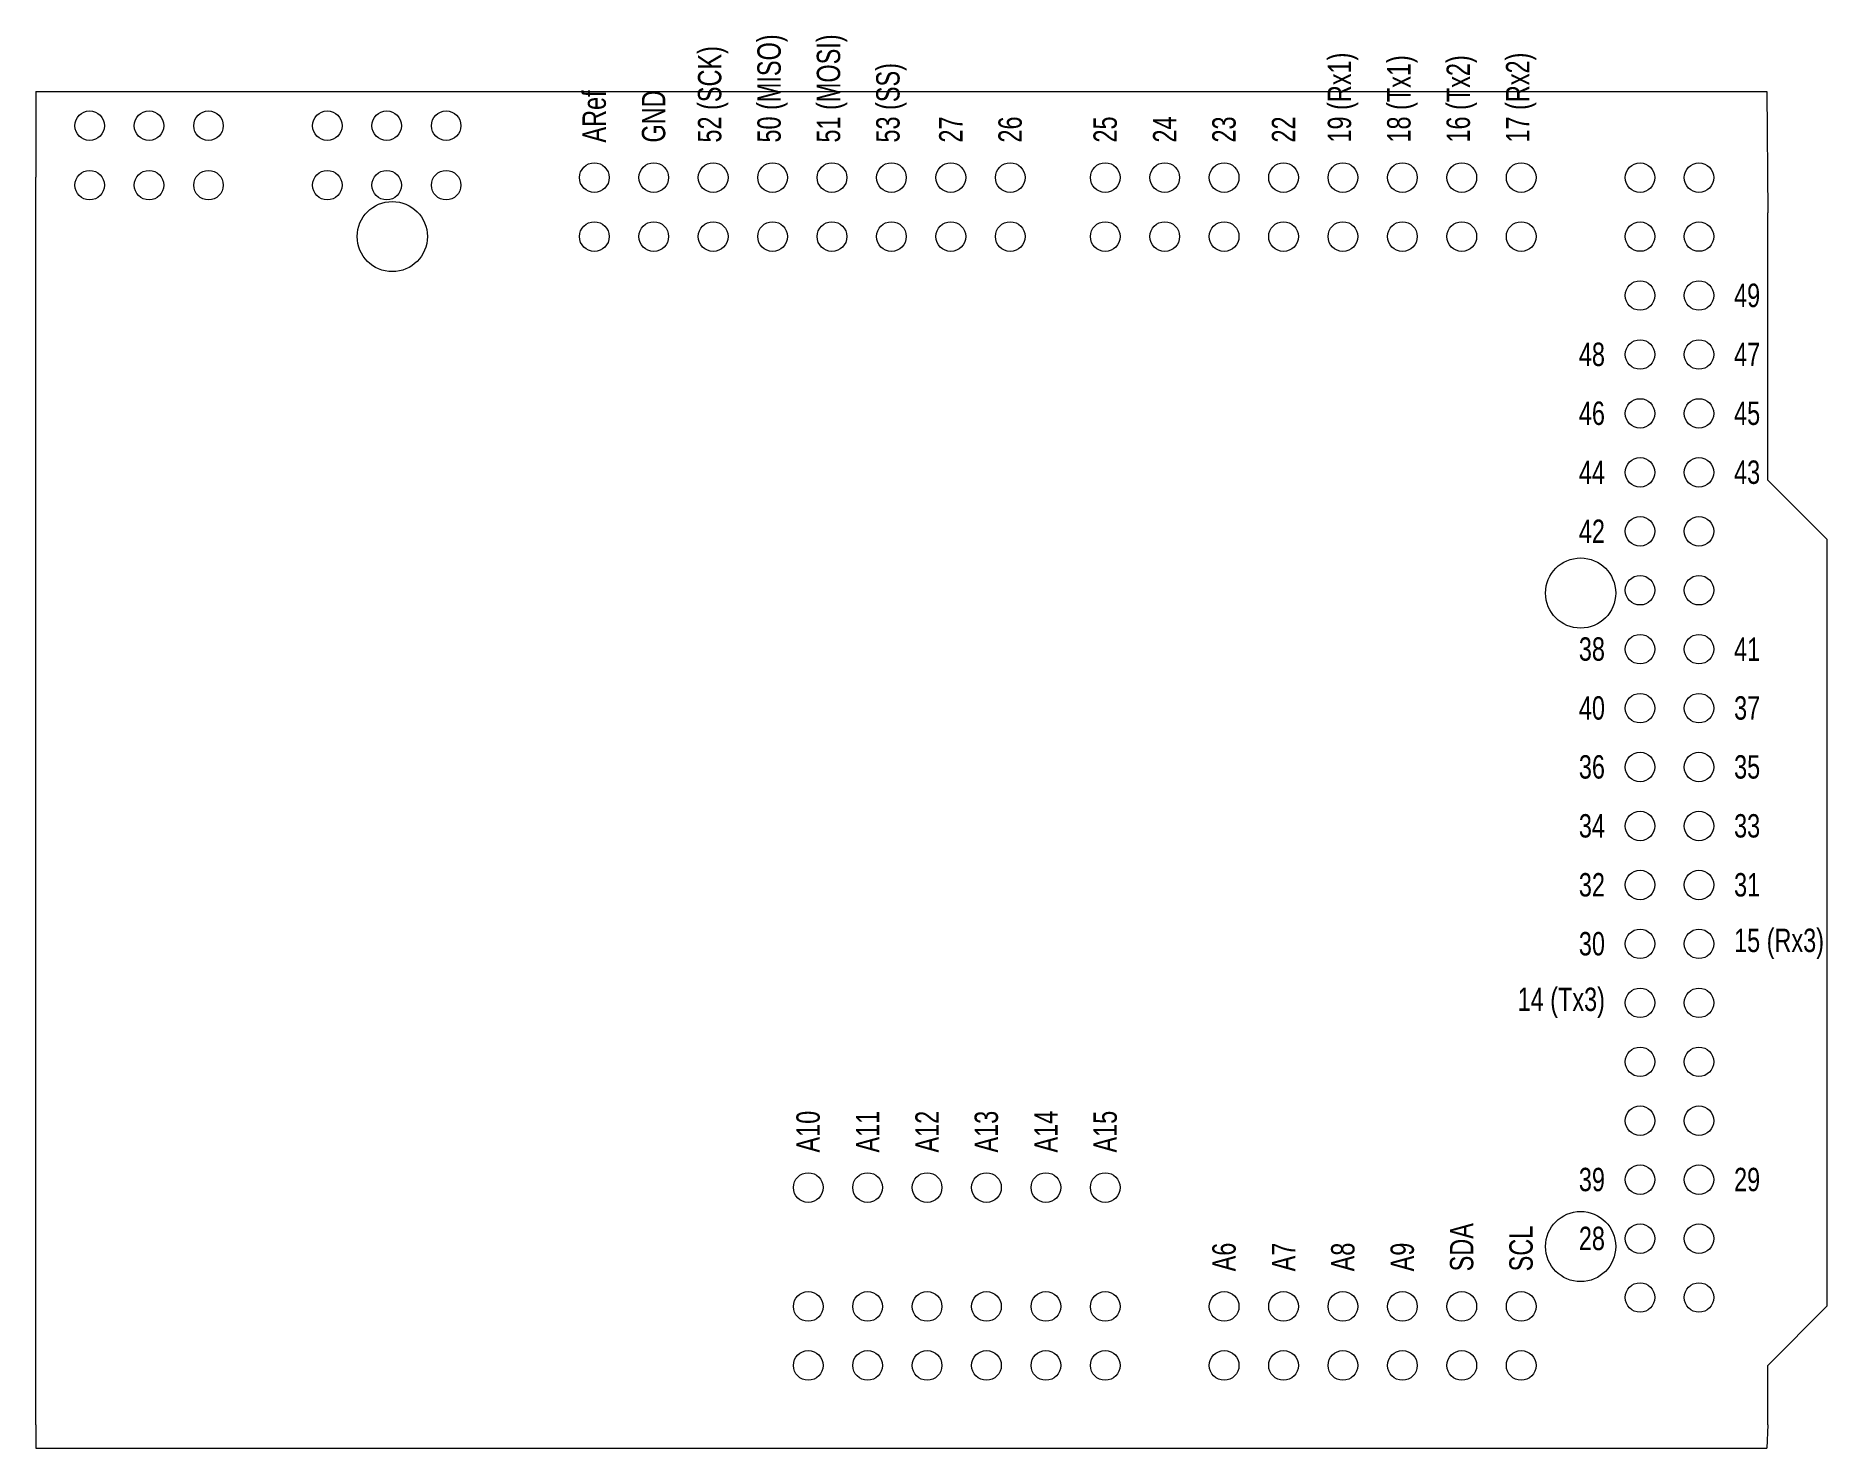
# Model space of a CAD drawing. Header units: millimetres. Extents: x 0 to 76.6, y 0 to 60.4.
import ezdxf

# ---------------------------------------------------------------- set-up
doc = ezdxf.new("R2010")
doc.units = ezdxf.units.MM
for name, color, linetype, lineweight in [('ITEADMega_Board', 2, 'CONTINUOUS', 0), ('ITEADMega_MountingHoles', 1, 'CONTINUOUS', 0), ('ITEADMega_Pins', 4, 'CONTINUOUS', 0)]:
    doc.layers.add(name, color=color, linetype=linetype, lineweight=lineweight)
doc.styles.get("Standard").update_dxf_attribs({"font": 'txt', "width": 0.75})

msp = doc.modelspace()

# ---------------------------------------------------------------- linework, layer by layer
at = {"layer": 'ITEADMega_Board'}
for p, q in [((0, 58), (74, 58)), ((0, 58), (0, 54.34)), ((74, 58), (74.04, 52.816)), ((0, 1), (0, 54.34)), ((74.04, 41.386), (74.04, 52.816)), ((74.04, 41.386), (76.58, 38.846)), ((76.58, 6.08), (76.58, 38.846)), ((74.04, 3.54), (76.58, 6.08)), ((74.04, 1), (74.04, 3.54)), ((0, 1), (0, 0)), ((74.04, 1), (74, 0)), ((0, 0), (74, 0))]:
    msp.add_line(p, q, dxfattribs=at)
at = {"layer": 'ITEADMega_MountingHoles'}
for centre in [(15.24, 51.8), (66.04, 36.56), (66.04, 8.62)]:
    msp.add_circle(centre, 1.5, dxfattribs=at)
at = {"layer": 'ITEADMega_Pins'}
for centre, radius in [((2.3, 56.54), 0.63), ((4.84, 56.54), 0.63), ((7.38, 56.54), 0.63), ((12.46, 56.54), 0.63), ((15, 56.54), 0.63), ((17.54, 56.54), 0.63), ((2.3, 54), 0.63), ((4.84, 54), 0.63), ((7.38, 54), 0.63), ((12.46, 54), 0.63), ((15, 54), 0.63), ((17.54, 54), 0.63), ((23.876, 54.32), 0.635), ((26.416, 54.32), 0.635), ((28.956, 54.32), 0.635), ((31.496, 54.32), 0.635), ((34.036, 54.32), 0.635), ((36.576, 54.32), 0.635), ((39.116, 54.32), 0.635), ((41.656, 54.32), 0.635), ((45.72, 54.32), 0.635), ((48.26, 54.32), 0.635), ((50.8, 54.32), 0.635), ((53.34, 54.32), 0.635), ((55.88, 54.32), 0.635), ((58.42, 54.32), 0.635), ((60.96, 54.32), 0.635), ((63.5, 54.32), 0.635), ((68.58, 54.32), 0.63), ((71.1, 54.32), 0.63), ((23.876, 51.8), 0.635), ((26.416, 51.8), 0.635), ((28.956, 51.8), 0.635), ((31.496, 51.8), 0.635), ((34.036, 51.8), 0.635), ((36.576, 51.8), 0.635), ((39.116, 51.8), 0.635), ((41.656, 51.8), 0.635), ((45.72, 51.8), 0.635), ((48.26, 51.8), 0.635), ((50.8, 51.8), 0.635), ((53.34, 51.8), 0.635), ((55.88, 51.8), 0.635), ((58.42, 51.8), 0.635), ((60.96, 51.8), 0.635), ((63.5, 51.8), 0.635), ((68.58, 51.8), 0.63), ((71.1, 51.8), 0.63), ((68.58, 49.28), 0.63), ((71.1, 49.28), 0.63), ((68.58, 46.76), 0.63), ((71.1, 46.76), 0.63), ((68.58, 44.24), 0.63), ((71.1, 44.24), 0.63), ((68.58, 41.72), 0.63), ((71.1, 41.72), 0.63), ((68.58, 39.2), 0.63), ((71.1, 39.2), 0.63), ((68.58, 36.68), 0.63), ((71.1, 36.68), 0.63), ((68.58, 34.16), 0.63), ((71.1, 34.16), 0.63), ((68.58, 31.64), 0.63), ((71.1, 31.64), 0.63), ((68.58, 29.12), 0.63), ((71.1, 29.12), 0.63), ((68.58, 26.6), 0.63), ((71.1, 26.6), 0.63), ((68.58, 24.08), 0.63), ((71.1, 24.08), 0.63), ((68.58, 21.56), 0.63), ((71.1, 21.56), 0.63), ((68.58, 19.04), 0.63), ((71.1, 19.04), 0.63), ((68.58, 16.52), 0.63), ((71.1, 16.52), 0.63), ((68.58, 14), 0.63), ((71.1, 14), 0.63), ((33.02, 11.14), 0.635), ((35.56, 11.14), 0.635), ((38.1, 11.14), 0.635), ((40.64, 11.14), 0.635), ((43.18, 11.14), 0.635), ((45.72, 11.14), 0.635), ((68.58, 11.48), 0.63), ((71.1, 11.48), 0.63), ((68.58, 8.96), 0.63), ((71.1, 8.96), 0.63), ((68.58, 6.44), 0.63), ((71.1, 6.44), 0.63), ((33.02, 6.06), 0.635), ((35.56, 6.06), 0.635), ((38.1, 6.06), 0.635), ((40.64, 6.06), 0.635), ((43.18, 6.06), 0.635), ((45.72, 6.06), 0.635), ((50.8, 6.06), 0.635), ((53.34, 6.06), 0.635), ((55.88, 6.06), 0.635), ((58.42, 6.06), 0.635), ((60.96, 6.06), 0.635), ((63.5, 6.06), 0.635), ((33.02, 3.54), 0.635), ((35.56, 3.54), 0.635), ((38.1, 3.54), 0.635), ((40.64, 3.54), 0.635), ((43.18, 3.54), 0.635), ((45.72, 3.54), 0.635), ((50.8, 3.54), 0.635), ((53.34, 3.54), 0.635), ((55.88, 3.54), 0.635), ((58.42, 3.54), 0.635), ((60.96, 3.54), 0.635), ((63.5, 3.54), 0.635)]:
    msp.add_circle(centre, radius, dxfattribs=at)

# ---------------------------------------------------------------- texts
at = {"layer": 'ITEADMega_Pins', "char_height": 1, "width": 100, "attachment_point": 4, "rotation": 90}
for s, insert in [('52 (SCK)', (28.956, 55.82)), ('50 (MISO)', (31.496, 55.82)), ('51 (MOSI)', (34.036, 55.82)), ('53 (SS)', (36.576, 55.82)), ('19 (Rx1)', (55.88, 55.82)), ('18 (Tx1)', (58.42, 55.82)), ('ARef', (23.876, 55.82)), ('GND', (26.416, 55.82)), ('27', (39.116, 55.82)), ('26', (41.656, 55.82)), ('25', (45.72, 55.82)), ('24', (48.26, 55.82)), ('23', (50.8, 55.82)), ('22', (53.34, 55.82)), ('A10', (33.02, 12.64)), ('A11', (35.56, 12.64)), ('A12', (38.1, 12.64)), ('A13', (40.64, 12.64)), ('A14', (43.18, 12.64)), ('A15', (45.72, 12.64)), ('SDA', (60.96, 7.56)), ('SCL', (63.5, 7.56)), ('A6', (50.8, 7.56)), ('A7', (53.34, 7.56)), ('A8', (55.88, 7.56)), ('A9', (58.42, 7.56))]:
    msp.add_mtext(s, dxfattribs=dict(at, insert=insert))
at = {"layer": 'ITEADMega_Pins', "color": 6, "char_height": 1, "width": 100, "attachment_point": 4, "rotation": 90}
for s, insert in [('16 (Tx2)', (60.96, 55.82)), ('17 (Rx2)', (63.5, 55.82))]:
    msp.add_mtext(s, dxfattribs=dict(at, insert=insert))
at = {"layer": 'ITEADMega_Pins', "char_height": 1, "width": 100}
for s, insert, attachment_point in [('49', (72.6, 49.28), 4), ('48', (67.08, 46.76), 6), ('47', (72.6, 46.76), 4), ('46', (67.08, 44.24), 6), ('45', (72.6, 44.24), 4), ('44', (67.08, 41.72), 6), ('43', (72.6, 41.72), 4), ('42', (67.08, 39.2), 6), ('38', (67.08, 34.16), 6), ('41', (72.6, 34.16), 4), ('40', (67.08, 31.64), 6), ('37', (72.6, 31.64), 4), ('36', (67.08, 29.12), 6), ('35', (72.6, 29.12), 4), ('34', (67.08, 26.6), 6), ('33', (72.6, 26.6), 4), ('32', (67.08, 24.08), 6), ('31', (72.6, 24.08), 4), ('15 (Rx3)', (72.6, 21.56), 4), ('30', (67.08, 21.56), 6), ('14 (Tx3)', (67.08, 19.04), 6), ('39', (67.08, 11.48), 6), ('29', (72.6, 11.48), 4), ('28', (67.08, 8.96), 6)]:
    msp.add_mtext(s, dxfattribs=dict(at, insert=insert, attachment_point=attachment_point))

doc.saveas('drawing.dxf')
